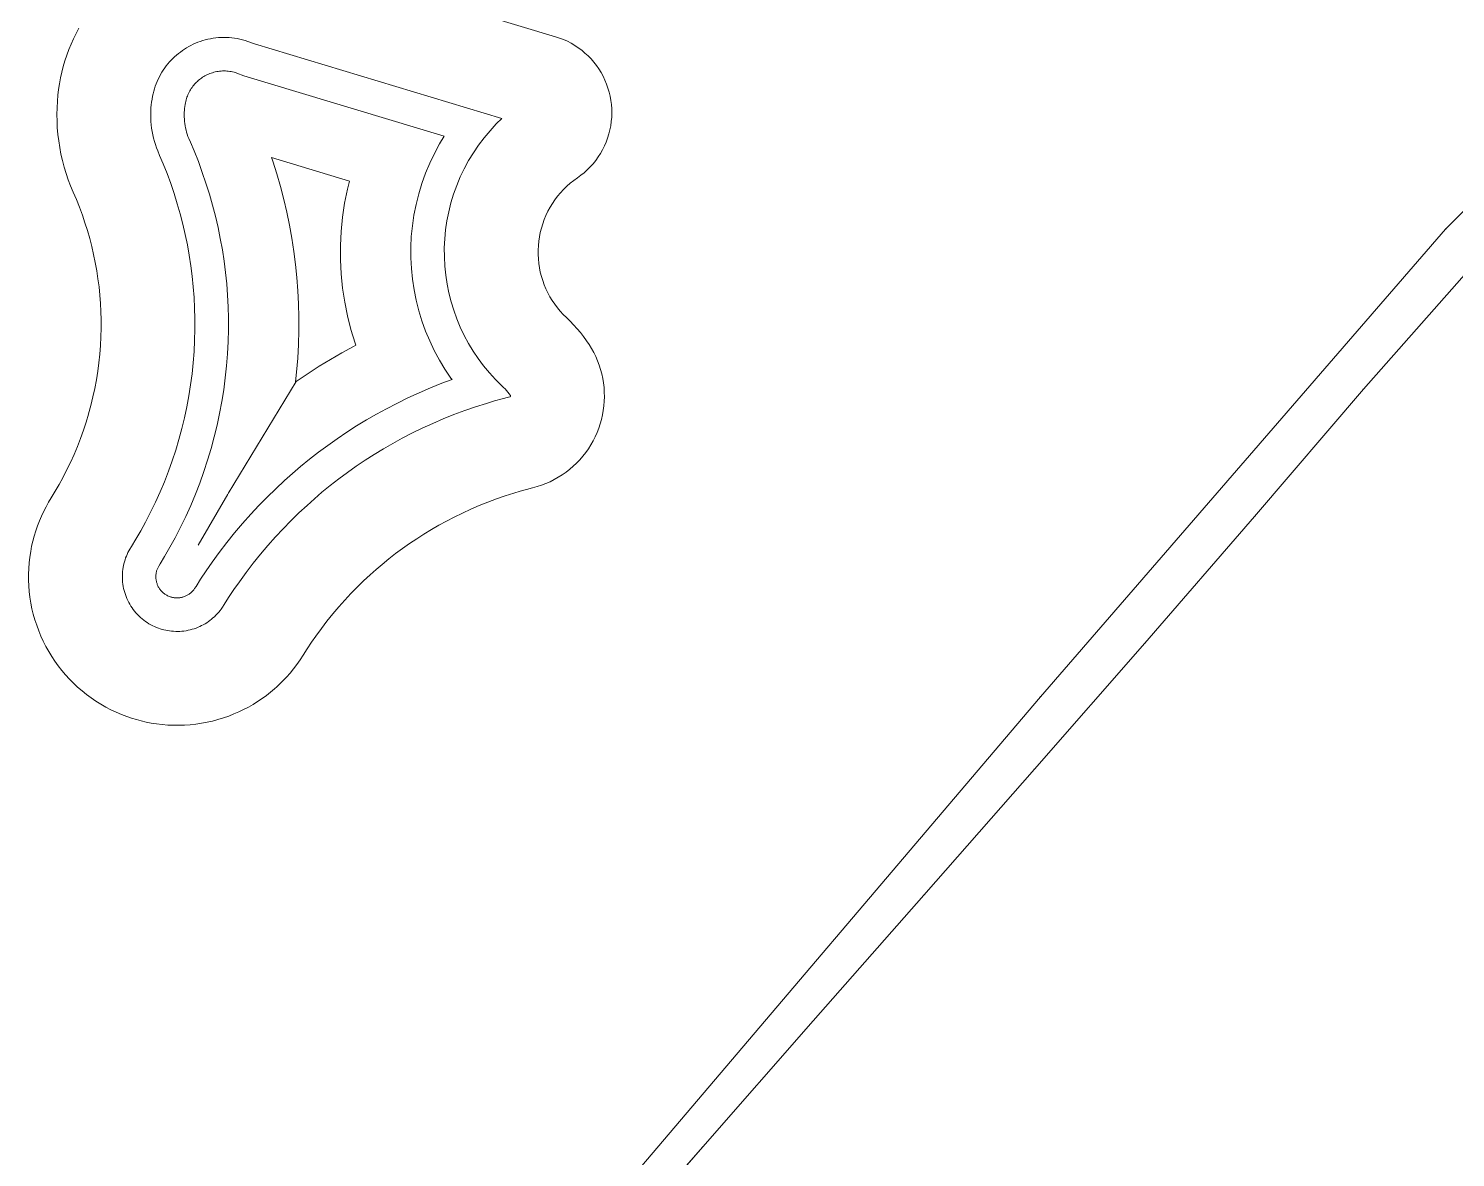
# Model space of a CAD drawing. Header units: metres. Extents: x 150516 to 150824, y 200666 to 200974.
# Drawn here: x 150706.87 to 150749.46, y 200856.36 to 200890.04 of the extents above; entities that cross this region are included whole.
import ezdxf

# ---------------------------------------------------------------- set-up
doc = ezdxf.new("R2010")
doc.units = ezdxf.units.M
doc.layers.add('N-WE-WH-WATERBODEM-G-_', color=7, linetype='Continuous')

# ---------------------------------------------------------------- blocks, each defined once
blk = doc.blocks.new('INVISIBLE')
at = {"color": 0, "linetype": 'Continuous', "lineweight": 9}
for p, q in [((-0.0125, 0), (0.0125, 0)), ((0, -0.0125), (0, 0.0125))]:
    blk.add_line(p, q, dxfattribs=at)

msp = doc.modelspace()

# ---------------------------------------------------------------- linework, layer by layer
at = {"layer": 'N-WE-WH-WATERBODEM-G-_', "color": 96, "linetype": 'Continuous', "lineweight": 9}
for p, q in [((150737.067, 200870.101, 17.5), (150749.163, 200884.054, 17.54)), ((150750.021, 200883.023, 18.429), (150746.709, 200879.279, 18.447)), ((150746.709, 200879.279, 18.447), (150743.461, 200875.477, 18.465)), ((150743.461, 200875.477, 18.465), (150740.189, 200871.697, 18.419)), ((150740.189, 200871.697, 18.419), (150736.888, 200867.941, 18.363)), ((150724.601, 200855.443, 17.4), (150737.067, 200870.101, 17.5)), ((150736.888, 200867.941, 18.363), (150733.588, 200864.185, 18.307)), ((150733.588, 200864.185, 18.307), (150730.287, 200860.429, 18.251)), ((150730.287, 200860.429, 18.251), (150726.989, 200856.671, 18.195)), ((150726.989, 200856.671, 18.195), (150723.697, 200852.908, 18.199))]:
    msp.add_line(p, q, dxfattribs=at)
at = {"layer": 'N-WE-WH-WATERBODEM-G-_', "color": 150, "linetype": 'Continuous', "lineweight": 0}
for points in [[(150720.993, 200887.352), (150713.611, 200889.579), (150713.41, 200889.652), (150713.333, 200889.677), (150713.255, 200889.699), (150713.176, 200889.718), (150713.096, 200889.735), (150713.016, 200889.748), (150712.935, 200889.758), (150712.856, 200889.765), (150712.776, 200889.77), (150712.696, 200889.771), (150712.615, 200889.769), (150712.535, 200889.765), (150712.456, 200889.757), (150712.376, 200889.747), (150712.297, 200889.733), (150712.219, 200889.717), (150712.141, 200889.698), (150712.064, 200889.675), (150711.986, 200889.65), (150711.917, 200889.625), (150711.848, 200889.597), (150711.78, 200889.566), (150711.713, 200889.534), (150711.647, 200889.498), (150711.582, 200889.461), (150711.519, 200889.422), (150711.457, 200889.38), (150711.396, 200889.336), (150711.337, 200889.29), (150711.279, 200889.242), (150711.226, 200889.194), (150711.173, 200889.144), (150711.122, 200889.093), (150711.074, 200889.039), (150711.027, 200888.985), (150710.978, 200888.924), (150710.932, 200888.862), (150710.888, 200888.798), (150710.847, 200888.733), (150710.807, 200888.666), (150710.77, 200888.598), (150710.736, 200888.529), (150710.704, 200888.459), (150710.675, 200888.388), (150710.648, 200888.315), (150710.624, 200888.242), (150710.602, 200888.168), (150710.583, 200888.093), (150710.566, 200888.015), (150710.551, 200887.931), (150710.538, 200887.843), (150710.527, 200887.755), (150710.52, 200887.67), (150710.514, 200887.567), (150710.512, 200887.466), (150710.514, 200887.365), (150710.519, 200887.265), (150710.527, 200887.164), (150710.539, 200887.064), (150710.555, 200886.965), (150710.574, 200886.866), (150710.596, 200886.768), (150710.622, 200886.67), (150710.651, 200886.574), (150710.684, 200886.479), (150710.72, 200886.385), (150710.775, 200886.253), (150710.883, 200886.001), (150711, 200885.707), (150711.11, 200885.411), (150711.212, 200885.111), (150711.306, 200884.81), (150711.393, 200884.505), (150711.472, 200884.199), (150711.544, 200883.891), (150711.607, 200883.581), (150711.663, 200883.27), (150711.711, 200882.958), (150711.751, 200882.644), (150711.783, 200882.329), (150711.807, 200882.014), (150711.823, 200881.698), (150711.832, 200881.382), (150711.832, 200881.065), (150711.823, 200880.733), (150711.806, 200880.4), (150711.78, 200880.067), (150711.745, 200879.736), (150711.702, 200879.406), (150711.649, 200879.076), (150711.588, 200878.749), (150711.518, 200878.423), (150711.439, 200878.099), (150711.352, 200877.777), (150711.257, 200877.457), (150711.152, 200877.141), (150711.04, 200876.827), (150710.919, 200876.516), (150710.79, 200876.209), (150710.653, 200875.905), (150710.508, 200875.605), (150710.356, 200875.31), (150710.214, 200875.052), (150710.067, 200874.799), (150709.936, 200874.584), (150709.885, 200874.501), (150709.858, 200874.451), (150709.832, 200874.4), (150709.807, 200874.348), (150709.785, 200874.296), (150709.764, 200874.241), (150709.745, 200874.185), (150709.727, 200874.128), (150709.712, 200874.07), (150709.7, 200874.016), (150709.689, 200873.962), (150709.679, 200873.897), (150709.672, 200873.834), (150709.668, 200873.771), (150709.665, 200873.708), (150709.666, 200873.644), (150709.668, 200873.581), (150709.673, 200873.518), (150709.681, 200873.455), (150709.691, 200873.392), (150709.703, 200873.33), (150709.718, 200873.269), (150709.735, 200873.208), (150709.755, 200873.147), (150709.777, 200873.088), (150709.801, 200873.029), (150709.827, 200872.972), (150709.856, 200872.915), (150709.887, 200872.86), (150709.92, 200872.806), (150709.955, 200872.753), (150709.992, 200872.702), (150710.031, 200872.652), (150710.072, 200872.603), (150710.114, 200872.556), (150710.159, 200872.511), (150710.205, 200872.468), (150710.253, 200872.427), (150710.302, 200872.387), (150710.353, 200872.349), (150710.406, 200872.314), (150710.459, 200872.28), (150710.514, 200872.249), (150710.571, 200872.219), (150710.628, 200872.192), (150710.686, 200872.167), (150710.749, 200872.144), (150710.798, 200872.127), (150710.851, 200872.111), (150710.903, 200872.097), (150710.959, 200872.084), (150711.015, 200872.073), (150711.069, 200872.064), (150711.133, 200872.057), (150711.195, 200872.052), (150711.257, 200872.049), (150711.319, 200872.048), (150711.381, 200872.05), (150711.443, 200872.055), (150711.505, 200872.061), (150711.566, 200872.071), (150711.627, 200872.082), (150711.688, 200872.096), (150711.748, 200872.112), (150711.807, 200872.13), (150711.866, 200872.15), (150711.925, 200872.173), (150711.978, 200872.196), (150712.03, 200872.222), (150712.082, 200872.249), (150712.133, 200872.278), (150712.183, 200872.309), (150712.232, 200872.342), (150712.28, 200872.376), (150712.326, 200872.412), (150712.371, 200872.45), (150712.414, 200872.489), (150712.458, 200872.532), (150712.5, 200872.576), (150712.541, 200872.622), (150712.58, 200872.669), (150712.617, 200872.718), (150712.652, 200872.768), (150712.707, 200872.853), (150712.838, 200873.06), (150712.996, 200873.297), (150713.16, 200873.533), (150713.361, 200873.809), (150713.57, 200874.083), (150713.786, 200874.351), (150714.009, 200874.614), (150714.237, 200874.871), (150714.461, 200875.111), (150714.694, 200875.35), (150714.934, 200875.583), (150715.177, 200875.809), (150715.399, 200876.007), (150715.624, 200876.199), (150715.873, 200876.401), (150716.126, 200876.599), (150716.385, 200876.791), (150716.647, 200876.976), (150716.914, 200877.156), (150717.185, 200877.329), (150717.46, 200877.497), (150717.738, 200877.658), (150718.02, 200877.812), (150718.307, 200877.961), (150718.615, 200878.111), (150718.928, 200878.255), (150719.244, 200878.391), (150719.564, 200878.519), (150719.886, 200878.639), (150720.211, 200878.751), (150720.534, 200878.854), (150720.77, 200878.924), (150721.002, 200878.988), (150721.19, 200879.037), (150721.235, 200879.049), (150721.237, 200879.05), (150721.238, 200879.05), (150721.239, 200879.05), (150721.24, 200879.051), (150721.241, 200879.052), (150721.242, 200879.052), (150721.243, 200879.053), (150721.244, 200879.054), (150721.245, 200879.054), (150721.246, 200879.055), (150721.246, 200879.056), (150721.247, 200879.057), (150721.248, 200879.058), (150721.249, 200879.059), (150721.249, 200879.06), (150721.25, 200879.061), (150721.25, 200879.062), (150721.251, 200879.063), (150721.251, 200879.064), (150721.252, 200879.065), (150721.252, 200879.066), (150721.252, 200879.067), (150721.252, 200879.069), (150721.252, 200879.07), (150721.253, 200879.071), (150721.253, 200879.072), (150721.253, 200879.073), (150721.253, 200879.074), (150721.252, 200879.076), (150721.252, 200879.077), (150721.252, 200879.078), (150721.252, 200879.079), (150721.251, 200879.08), (150721.251, 200879.081), (150721.25, 200879.082), (150721.25, 200879.083), (150721.249, 200879.084), (150721.249, 200879.085), (150721.242, 200879.096), (150721.211, 200879.138), (150721.171, 200879.187), (150721.13, 200879.236), (150721.087, 200879.283), (150721.043, 200879.329), (150720.957, 200879.413), (150720.805, 200879.563), (150720.623, 200879.762), (150720.45, 200879.971), (150720.288, 200880.187), (150720.137, 200880.411), (150719.997, 200880.643), (150719.869, 200880.881), (150719.752, 200881.125), (150719.648, 200881.374), (150719.556, 200881.629), (150719.477, 200881.887), (150719.41, 200882.149), (150719.357, 200882.414), (150719.317, 200882.682), (150719.289, 200882.951), (150719.276, 200883.221), (150719.275, 200883.491), (150719.288, 200883.761), (150719.314, 200884.03), (150719.354, 200884.298), (150719.407, 200884.567), (150719.474, 200884.834), (150719.554, 200885.096), (150719.647, 200885.354), (150719.753, 200885.608), (150719.872, 200885.855), (150720.002, 200886.097), (150720.145, 200886.332), (150720.299, 200886.559), (150720.465, 200886.778), (150720.641, 200886.989), (150720.827, 200887.19)], [(150719.275, 200886.826), (150713.295, 200888.629), (150713.084, 200888.707), (150713.042, 200888.72), (150713, 200888.732), (150712.958, 200888.742), (150712.915, 200888.751), (150712.871, 200888.758), (150712.827, 200888.764), (150712.785, 200888.768), (150712.741, 200888.77), (150712.698, 200888.771), (150712.655, 200888.77), (150712.612, 200888.767), (150712.568, 200888.763), (150712.526, 200888.758), (150712.483, 200888.75), (150712.44, 200888.741), (150712.398, 200888.731), (150712.357, 200888.719), (150712.313, 200888.705), (150712.278, 200888.692), (150712.24, 200888.677), (150712.203, 200888.66), (150712.167, 200888.643), (150712.131, 200888.624), (150712.096, 200888.603), (150712.062, 200888.582), (150712.029, 200888.56), (150711.996, 200888.536), (150711.964, 200888.511), (150711.932, 200888.485), (150711.904, 200888.459), (150711.876, 200888.432), (150711.848, 200888.404), (150711.822, 200888.375), (150711.798, 200888.347), (150711.77, 200888.313), (150711.745, 200888.28), (150711.722, 200888.245), (150711.699, 200888.21), (150711.678, 200888.174), (150711.658, 200888.137), (150711.639, 200888.1), (150711.622, 200888.062), (150711.606, 200888.023), (150711.592, 200887.984), (150711.579, 200887.945), (150711.567, 200887.905), (150711.557, 200887.864), (150711.547, 200887.819), (150711.537, 200887.767), (150711.529, 200887.71), (150711.522, 200887.652), (150711.517, 200887.599), (150711.513, 200887.529), (150711.512, 200887.463), (150711.513, 200887.398), (150711.516, 200887.332), (150711.522, 200887.266), (150711.53, 200887.201), (150711.54, 200887.136), (150711.552, 200887.072), (150711.567, 200887.008), (150711.584, 200886.944), (150711.603, 200886.881), (150711.624, 200886.819), (150711.648, 200886.757), (150711.695, 200886.644), (150711.807, 200886.383), (150711.934, 200886.066), (150712.052, 200885.745), (150712.162, 200885.422), (150712.264, 200885.096), (150712.358, 200884.768), (150712.443, 200884.437), (150712.521, 200884.105), (150712.589, 200883.77), (150712.65, 200883.434), (150712.701, 200883.097), (150712.744, 200882.758), (150712.779, 200882.418), (150712.805, 200882.078), (150712.823, 200881.737), (150712.832, 200881.395), (150712.832, 200881.053), (150712.823, 200880.694), (150712.804, 200880.335), (150712.776, 200879.976), (150712.738, 200879.618), (150712.691, 200879.261), (150712.635, 200878.906), (150712.568, 200878.552), (150712.493, 200878.2), (150712.408, 200877.85), (150712.314, 200877.503), (150712.211, 200877.158), (150712.098, 200876.816), (150711.977, 200876.477), (150711.846, 200876.141), (150711.707, 200875.809), (150711.559, 200875.481), (150711.402, 200875.157), (150711.238, 200874.84), (150711.085, 200874.561), (150710.926, 200874.287), (150710.791, 200874.065), (150710.751, 200873.999), (150710.74, 200873.979), (150710.73, 200873.96), (150710.72, 200873.94), (150710.712, 200873.92), (150710.703, 200873.898), (150710.696, 200873.876), (150710.689, 200873.854), (150710.683, 200873.831), (150710.679, 200873.811), (150710.675, 200873.793), (150710.671, 200873.765), (150710.668, 200873.741), (150710.666, 200873.716), (150710.665, 200873.692), (150710.665, 200873.667), (150710.666, 200873.642), (150710.668, 200873.618), (150710.671, 200873.594), (150710.675, 200873.569), (150710.68, 200873.545), (150710.686, 200873.521), (150710.692, 200873.498), (150710.7, 200873.474), (150710.709, 200873.451), (150710.718, 200873.429), (150710.728, 200873.406), (150710.739, 200873.384), (150710.751, 200873.363), (150710.764, 200873.342), (150710.777, 200873.322), (150710.792, 200873.302), (150710.807, 200873.282), (150710.823, 200873.264), (150710.839, 200873.245), (150710.857, 200873.228), (150710.875, 200873.211), (150710.893, 200873.195), (150710.912, 200873.18), (150710.932, 200873.165), (150710.952, 200873.151), (150710.973, 200873.138), (150710.994, 200873.126), (150711.016, 200873.115), (150711.038, 200873.104), (150711.061, 200873.095), (150711.088, 200873.084), (150711.104, 200873.079), (150711.125, 200873.073), (150711.144, 200873.067), (150711.167, 200873.062), (150711.188, 200873.058), (150711.207, 200873.055), (150711.234, 200873.052), (150711.258, 200873.05), (150711.282, 200873.049), (150711.306, 200873.049), (150711.33, 200873.049), (150711.354, 200873.051), (150711.378, 200873.054), (150711.402, 200873.057), (150711.426, 200873.062), (150711.449, 200873.067), (150711.472, 200873.073), (150711.495, 200873.08), (150711.518, 200873.088), (150711.542, 200873.098), (150711.561, 200873.106), (150711.582, 200873.116), (150711.602, 200873.126), (150711.622, 200873.138), (150711.641, 200873.15), (150711.66, 200873.162), (150711.678, 200873.176), (150711.696, 200873.19), (150711.714, 200873.204), (150711.73, 200873.218), (150711.748, 200873.236), (150711.764, 200873.253), (150711.78, 200873.271), (150711.795, 200873.289), (150711.809, 200873.308), (150711.823, 200873.327), (150711.865, 200873.393), (150712, 200873.604), (150712.168, 200873.858), (150712.344, 200874.112), (150712.559, 200874.407), (150712.783, 200874.7), (150713.015, 200874.988), (150713.253, 200875.27), (150713.498, 200875.544), (150713.738, 200875.802), (150713.988, 200876.058), (150714.244, 200876.307), (150714.504, 200876.549), (150714.742, 200876.761), (150714.984, 200876.967), (150715.25, 200877.184), (150715.521, 200877.395), (150715.798, 200877.601), (150716.079, 200877.799), (150716.365, 200877.992), (150716.655, 200878.178), (150716.95, 200878.357), (150717.248, 200878.529), (150717.55, 200878.695), (150717.857, 200878.854), (150718.187, 200879.015), (150718.522, 200879.169), (150718.861, 200879.314), (150719.203, 200879.452), (150719.505, 200879.564), (150719.473, 200879.608), (150719.294, 200879.873), (150719.128, 200880.146), (150718.977, 200880.428), (150718.839, 200880.716), (150718.716, 200881.011), (150718.607, 200881.312), (150718.513, 200881.618), (150718.435, 200881.928), (150718.372, 200882.241), (150718.324, 200882.557), (150718.292, 200882.875), (150718.276, 200883.194), (150718.275, 200883.514), (150718.29, 200883.833), (150718.321, 200884.152), (150718.368, 200884.469), (150718.431, 200884.786), (150718.51, 200885.101), (150718.605, 200885.412), (150718.715, 200885.717), (150718.84, 200886.017), (150718.98, 200886.31), (150719.135, 200886.595)], [(150716.442, 200885.487), (150714.12, 200886.187), (150714.158, 200886.075), (150714.276, 200885.698), (150714.385, 200885.319), (150714.483, 200884.937), (150714.572, 200884.553), (150714.652, 200884.167), (150714.721, 200883.778), (150714.781, 200883.389), (150714.831, 200882.997), (150714.871, 200882.605), (150714.901, 200882.212), (150714.921, 200881.818), (150714.932, 200881.423), (150714.932, 200881.027), (150714.921, 200880.613), (150714.9, 200880.198), (150714.867, 200879.784), (150714.837, 200879.493), (150714.887, 200879.528), (150715.212, 200879.747), (150715.543, 200879.959), (150715.878, 200880.163), (150716.218, 200880.359), (150716.562, 200880.548), (150716.636, 200880.586), (150716.614, 200880.647), (150716.49, 200881.052), (150716.386, 200881.462), (150716.303, 200881.877), (150716.24, 200882.295), (150716.197, 200882.716), (150716.176, 200883.139), (150716.175, 200883.562), (150716.195, 200883.985), (150716.236, 200884.406), (150716.298, 200884.826), (150716.382, 200885.247)]]:
    msp.add_lwpolyline(points, close=True, dxfattribs=at)
for points in [[(150714.849, 200879.501), (150712.82, 200876.162)], [(150712.811, 200876.14), (150711.933, 200874.623)]]:
    msp.add_lwpolyline(points, dxfattribs=at)
at = {"layer": 'N-WE-WH-WATERBODEM-G-_', "color": 1, "linetype": 'Continuous', "lineweight": 0}
msp.add_polyline3d([(150708.37, 200890.045, 17.369), (150708.285, 200889.889, 17.369), (150708.207, 200889.731, 17.368), (150708.134, 200889.571, 17.368), (150708.067, 200889.407, 17.367), (150708.005, 200889.242, 17.367), (150707.95, 200889.075, 17.366), (150707.901, 200888.905, 17.366), (150707.857, 200888.734, 17.365), (150707.82, 200888.562, 17.365), (150707.788, 200888.39, 17.365), (150707.763, 200888.217, 17.364), (150707.742, 200888.044, 17.364), (150707.727, 200887.87, 17.364), (150707.716, 200887.672, 17.364), (150707.712, 200887.473, 17.363), (150707.715, 200887.275, 17.363), (150707.724, 200887.076, 17.363), (150707.733, 200886.981, 17.363), (150707.741, 200886.878, 17.363), (150707.765, 200886.681, 17.363), (150707.796, 200886.485, 17.362), (150707.833, 200886.29, 17.362), (150707.877, 200886.096, 17.362), (150707.928, 200885.904, 17.362), (150707.986, 200885.714, 17.362), (150708.05, 200885.526, 17.362), (150708.121, 200885.341, 17.362), (150708.198, 200885.158, 17.362), (150708.295, 200884.932, 17.362), (150708.386, 200884.704, 17.362), (150708.471, 200884.473, 17.362), (150708.55, 200884.241, 17.363), (150708.624, 200884.007, 17.362), (150708.691, 200883.77, 17.362), (150708.752, 200883.533, 17.362), (150708.808, 200883.293, 17.362), (150708.857, 200883.053, 17.362), (150708.901, 200882.811, 17.362), (150708.938, 200882.568, 17.362), (150708.969, 200882.325, 17.361), (150708.994, 200882.08, 17.361), (150709.013, 200881.835, 17.361), (150709.025, 200881.59, 17.36), (150709.032, 200881.345, 17.36), (150709.032, 200881.099, 17.359), (150709.025, 200880.84, 17.359), (150709.012, 200880.582, 17.358), (150708.992, 200880.324, 17.358), (150708.965, 200880.066, 17.357), (150708.931, 200879.81, 17.356), (150708.89, 200879.554, 17.355), (150708.842, 200879.299, 17.355), (150708.788, 200879.046, 17.354), (150708.727, 200878.794, 17.353), (150708.659, 200878.544, 17.352), (150708.656, 200878.534, 17.352), (150708.585, 200878.296, 17.352), (150708.504, 200878.05, 17.351), (150708.417, 200877.807, 17.35), (150708.323, 200877.565, 17.349), (150708.223, 200877.326, 17.349), (150708.116, 200877.09, 17.348), (150708.003, 200876.857, 17.347), (150707.884, 200876.627, 17.346), (150707.775, 200876.428, 17.345), (150707.661, 200876.232, 17.345), (150707.543, 200876.038, 17.344), (150707.463, 200875.905, 17.343), (150707.387, 200875.77, 17.343), (150707.317, 200875.632, 17.342), (150707.251, 200875.492, 17.342), (150707.19, 200875.349, 17.341), (150707.133, 200875.199, 17.341), (150707.08, 200875.048, 17.34), (150707.034, 200874.894, 17.34), (150706.993, 200874.74, 17.34), (150706.958, 200874.589, 17.339), (150706.929, 200874.437, 17.339), (150706.903, 200874.267, 17.339), (150706.884, 200874.096, 17.338), (150706.871, 200873.925, 17.338), (150706.865, 200873.753, 17.338), (150706.866, 200873.581, 17.337), (150706.873, 200873.409, 17.337), (150706.887, 200873.237, 17.337), (150706.907, 200873.067, 17.337), (150706.935, 200872.897, 17.337), (150706.968, 200872.728, 17.337), (150707.008, 200872.561, 17.337), (150707.055, 200872.395, 17.337), (150707.108, 200872.232, 17.337), (150707.168, 200872.07, 17.337), (150707.233, 200871.911, 17.337), (150707.305, 200871.755, 17.337), (150707.383, 200871.602, 17.337), (150707.466, 200871.451, 17.338), (150707.556, 200871.304, 17.338), (150707.651, 200871.161, 17.338), (150707.751, 200871.021, 17.339), (150707.857, 200870.886, 17.339), (150707.968, 200870.754, 17.339), (150708.084, 200870.627, 17.34), (150708.205, 200870.505, 17.34), (150708.331, 200870.387, 17.341), (150708.461, 200870.275, 17.341), (150708.595, 200870.167, 17.342), (150708.733, 200870.065, 17.342), (150708.875, 200869.968, 17.343), (150709.021, 200869.877, 17.343), (150709.171, 200869.792, 17.344), (150709.323, 200869.712, 17.344), (150709.479, 200869.638, 17.345), (150709.637, 200869.571, 17.346), (150709.797, 200869.51, 17.346), (150709.94, 200869.461, 17.347), (150710.083, 200869.418, 17.348), (150710.228, 200869.379, 17.348), (150710.379, 200869.344, 17.349), (150710.53, 200869.315, 17.35), (150710.683, 200869.291, 17.35), (150710.85, 200869.271, 17.351), (150711.018, 200869.257, 17.352), (150711.187, 200869.249, 17.353), (150711.355, 200869.248, 17.354), (150711.524, 200869.254, 17.354), (150711.692, 200869.265, 17.355), (150711.859, 200869.284, 17.356), (150712.026, 200869.308, 17.357), (150712.192, 200869.339, 17.358), (150712.356, 200869.376, 17.359), (150712.519, 200869.419, 17.359), (150712.681, 200869.469, 17.36), (150712.84, 200869.524, 17.361), (150712.997, 200869.586, 17.362), (150713.143, 200869.65, 17.363), (150713.286, 200869.719, 17.363), (150713.428, 200869.793, 17.364), (150713.566, 200869.872, 17.365), (150713.701, 200869.956, 17.366), (150713.834, 200870.045, 17.366), (150713.963, 200870.138, 17.367), (150714.089, 200870.236, 17.368), (150714.211, 200870.339, 17.369), (150714.275, 200870.397, 17.369), (150714.329, 200870.446, 17.369), (150714.448, 200870.561, 17.37), (150714.562, 200870.681, 17.371), (150714.672, 200870.806, 17.372), (150714.778, 200870.934, 17.373), (150714.878, 200871.066, 17.374), (150714.974, 200871.202, 17.375), (150715.064, 200871.341, 17.375), (150715.186, 200871.534, 17.376), (150715.312, 200871.724, 17.378), (150715.442, 200871.911, 17.379), (150715.605, 200872.134, 17.38), (150715.772, 200872.354, 17.381), (150715.946, 200872.569, 17.383), (150716.124, 200872.779, 17.384), (150716.307, 200872.986, 17.386), (150716.486, 200873.177, 17.387), (150716.673, 200873.369, 17.389), (150716.865, 200873.556, 17.39), (150717.061, 200873.738, 17.392), (150717.237, 200873.895, 17.393), (150717.417, 200874.048, 17.394), (150717.617, 200874.211, 17.396), (150717.82, 200874.369, 17.397), (150718.027, 200874.523, 17.399), (150718.238, 200874.672, 17.4), (150718.451, 200874.815, 17.402), (150718.668, 200874.954, 17.403), (150718.889, 200875.088, 17.405), (150719.112, 200875.217, 17.406), (150719.338, 200875.341, 17.408), (150719.566, 200875.46, 17.409), (150719.814, 200875.581, 17.411), (150720.065, 200875.696, 17.413), (150720.318, 200875.805, 17.414), (150720.574, 200875.907, 17.416), (150720.832, 200876.004, 17.418), (150721.093, 200876.094, 17.419), (150721.355, 200876.177, 17.421), (150721.54, 200876.232, 17.422), (150721.726, 200876.283, 17.423), (150721.912, 200876.331, 17.424), (150722.046, 200876.368, 17.425), (150722.178, 200876.412, 17.426), (150722.307, 200876.461, 17.427), (150722.434, 200876.517, 17.428), (150722.558, 200876.58, 17.429), (150722.678, 200876.648, 17.43), (150722.795, 200876.722, 17.43), (150722.909, 200876.801, 17.431), (150723.018, 200876.887, 17.432), (150723.123, 200876.977, 17.433), (150723.224, 200877.072, 17.433), (150723.319, 200877.173, 17.434), (150723.41, 200877.278, 17.435), (150723.496, 200877.387, 17.436), (150723.575, 200877.5, 17.436), (150723.65, 200877.617, 17.437), (150723.717, 200877.736, 17.438), (150723.736, 200877.772, 17.438), (150723.779, 200877.858, 17.438), (150723.835, 200877.984, 17.438), (150723.885, 200878.111, 17.439), (150723.928, 200878.241, 17.439), (150723.966, 200878.373, 17.44), (150723.996, 200878.507, 17.44), (150724.02, 200878.642, 17.44), (150724.038, 200878.778, 17.44), (150724.049, 200878.914, 17.441), (150724.053, 200879.051, 17.441), (150724.051, 200879.188, 17.441), (150724.042, 200879.325, 17.441), (150724.027, 200879.461, 17.441), (150724.004, 200879.596, 17.441), (150723.976, 200879.73, 17.441), (150723.941, 200879.863, 17.441), (150723.899, 200879.994, 17.441), (150723.851, 200880.122, 17.441), (150723.797, 200880.248, 17.441), (150723.737, 200880.371, 17.44), (150723.671, 200880.491, 17.44), (150723.599, 200880.608, 17.44), (150723.522, 200880.721, 17.44), (150723.431, 200880.844, 17.439), (150723.336, 200880.964, 17.439), (150723.237, 200881.081, 17.438), (150723.134, 200881.194, 17.438), (150723.028, 200881.304, 17.438), (150722.918, 200881.411, 17.437), (150722.824, 200881.504, 17.437), (150722.735, 200881.602, 17.436), (150722.65, 200881.704, 17.436), (150722.571, 200881.81, 17.436), (150722.497, 200881.919, 17.435), (150722.429, 200882.033, 17.435), (150722.366, 200882.149, 17.435), (150722.309, 200882.269, 17.435), (150722.258, 200882.391, 17.435), (150722.213, 200882.515, 17.434), (150722.174, 200882.642, 17.434), (150722.141, 200882.77, 17.434), (150722.115, 200882.9, 17.434), (150722.096, 200883.031, 17.434), (150722.082, 200883.162, 17.434), (150722.076, 200883.294, 17.435), (150722.075, 200883.427, 17.435), (150722.082, 200883.559, 17.435), (150722.094, 200883.691, 17.435), (150722.114, 200883.822, 17.435), (150722.14, 200883.953, 17.436), (150722.173, 200884.084, 17.436), (150722.212, 200884.212, 17.436), (150722.257, 200884.339, 17.437), (150722.309, 200884.463, 17.437), (150722.367, 200884.584, 17.437), (150722.431, 200884.702, 17.438), (150722.501, 200884.817, 17.438), (150722.577, 200884.928, 17.439), (150722.657, 200885.035, 17.439), (150722.744, 200885.139, 17.44), (150722.835, 200885.237, 17.44), (150722.931, 200885.331, 17.441), (150723.032, 200885.42, 17.442), (150723.137, 200885.504, 17.442), (150723.246, 200885.583, 17.443), (150723.348, 200885.657, 17.444), (150723.447, 200885.736, 17.444), (150723.541, 200885.821, 17.445), (150723.63, 200885.91, 17.445), (150723.714, 200886.004, 17.446), (150723.794, 200886.103, 17.446), (150723.867, 200886.206, 17.447), (150723.936, 200886.312, 17.447), (150723.998, 200886.422, 17.448), (150724.055, 200886.535, 17.448), (150724.105, 200886.651, 17.449), (150724.149, 200886.77, 17.449), (150724.187, 200886.89, 17.449), (150724.218, 200887.013, 17.449), (150724.242, 200887.137, 17.45), (150724.26, 200887.262, 17.45), (150724.271, 200887.388, 17.45), (150724.275, 200887.514, 17.45), (150724.273, 200887.641, 17.45), (150724.264, 200887.767, 17.45), (150724.248, 200887.892, 17.45), (150724.225, 200888.017, 17.451), (150724.196, 200888.14, 17.45), (150724.16, 200888.261, 17.45), (150724.118, 200888.38, 17.45), (150724.07, 200888.497, 17.45), (150724.015, 200888.611, 17.45), (150723.954, 200888.722, 17.45), (150723.887, 200888.83, 17.45), (150723.815, 200888.933, 17.449), (150723.737, 200889.033, 17.449), (150723.655, 200889.128, 17.449), (150723.567, 200889.219, 17.448), (150723.474, 200889.305, 17.448), (150723.377, 200889.386, 17.447), (150723.275, 200889.462, 17.447), (150723.17, 200889.532, 17.446), (150723.061, 200889.596, 17.446), (150722.949, 200889.655, 17.445), (150722.834, 200889.707, 17.445), (150722.716, 200889.753, 17.444), (150722.596, 200889.793, 17.444), (150714.497, 200892.236, 17.404)], dxfattribs=at)
at = {"layer": 'N-WE-WH-WATERBODEM-G-_', "color": 7, "linetype": 'Continuous', "lineweight": 5}
msp.add_polyline3d([(150723.697, 200852.908, 18.221), (150726.989, 200856.671, 18.221), (150730.287, 200860.429, 18.221), (150733.588, 200864.185, 18.221), (150736.888, 200867.941, 18.221), (150740.189, 200871.697, 18.221), (150743.461, 200875.477, 18.221), (150746.709, 200879.279, 18.221), (150750.021, 200883.023, 18.221)], dxfattribs=at)
at = {"layer": 'N-WE-WH-WATERBODEM-G-_', "color": 96, "linetype": 'Continuous', "lineweight": 9}
msp.add_arc((151140.546, 200493.863, 17.54), 552.657, 133.02424, 135.08737, dxfattribs=at)

# ---------------------------------------------------------------- block references
for p in [(150749.163, 200884.054, 17.54), (150746.709, 200879.279, 18.447), (150743.461, 200875.477, 18.465), (150740.189, 200871.697, 18.419), (150737.067, 200870.101, 17.5), (150736.888, 200867.941, 18.363), (150733.588, 200864.185, 18.307), (150730.287, 200860.429, 18.251), (150726.989, 200856.671, 18.195)]:
    msp.add_blockref('INVISIBLE', p, dxfattribs=at)

doc.saveas('drawing.dxf')
